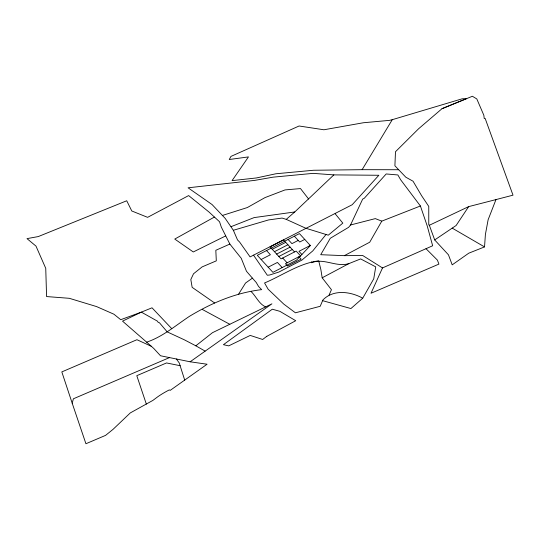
<?xml version="1.0" encoding="UTF-8"?>
<svg xmlns="http://www.w3.org/2000/svg" width="540" height="540" viewBox="0 0 540 540"><rect width="100%" height="100%" fill="white"/><g stroke="black" fill="none" stroke-linecap="round" stroke-linejoin="round"><path stroke-width="0.81" d="M484.535 246.915L485.399 234.482L488.126 219.74L495.97 199.591L513 195.169L485.15 118.415L484.245 118.55L483.833 115.236L476.813 98.948L472.399 96.262L442.01 108.689L418.608 128.756L395.483 151.74L394.902 165.78L405.803 177.194L413.053 181.217L421.605 195.703L428.76 206.401L428.767 224.795L429.34 225.268L434.7 239.935L448.47 254.84L452.196 264.85L468.754 253.193L484.535 246.915L452.203 228.123L434.7 239.935M329.069 295.097L331.445 289.71L322.184 277.803L320.855 269.541L318.701 260.867C299.464 263.129 282.177 275.603 264.546 282.974L268.137 289.211L283.73 304.06L295.427 312.809L320.207 306.288L322.9 299.984C333.349 289.123 350.636 291.465 362.725 298.202L373.734 278.849L375.732 266.868L360.652 258.916L348.806 263.642L322.184 277.803M382.495 267.935L362.657 255.474L344.318 255.67L320.72 254.704L330.291 238.282L348.638 227.313L350.534 224.991L362.678 199.091L364.257 198.288L386.188 173.961L397.865 174.953L400.667 179.8L420.41 205.99L427.241 226.01L432.655 245.768L382.495 267.935L371.027 293.254L438.912 264.107L437.427 260.132L426.013 248.704M420.41 205.99L381.78 221.137L369.718 242.217L344.318 255.67M392.269 119.684L389.509 120.366L363.413 122.749L323.926 129.775L299.086 125.996L230.972 156.398L229.25 159.516L248.461 156.904L232.072 180.63L256.426 177.95L275.859 173.779L313.49 170.255L362.111 169.681L392.269 119.684L462.159 98.806L466.722 98.591L442.01 108.689M238.403 294.442L245.552 283.021L252.416 278.147L256.25 282.508L258.538 286.436L261.657 289.636C235.71 292.7 211.613 302.933 189.392 316.373C175.541 325.573 162.662 336.757 146.664 342.164L122.526 321.138L141.345 312.134L152.017 307.807L171.72 328.624M495.97 199.591L468.646 206.624L456.138 225.484L452.203 228.123M326.018 234.488L312.775 250.911L301.954 260.057L278.91 272.045L269.622 275.009L267.32 275.245L253.523 255.15M233.347 230.283L268.569 219.935L282.049 218.066L286.247 219.362L294.759 211.964L333.855 174.886L378.844 175.271L352.195 204.734L250.094 256.912L239.625 242.069L237.539 239.963L233.347 230.283L225.214 218.417L212.072 204.552L188.075 187.805L254.678 180.387L273.078 177.16L313.065 173.367L333.855 174.886M362.725 298.202L350.912 308.549L322.603 300.665M252.416 278.147L246.47 271.249L241.232 258.269L229.865 244.067L221.326 227.117L219.544 221.758L209.034 212.058L188.642 195.575L147.609 217.343L131.774 210.971L126.731 200.765L38.266 236.574L27 238.626L35.991 246.119L45.745 268.333L46.582 296.561L69.323 298.31L96.586 306.585L113.933 314.219L120.731 319.7L141.345 312.134L157.498 321.185L158.044 322.191L159.469 322.805L167.218 331.884L184.309 339.795L195.824 345.809L212.456 332.701L271.917 303.838L190.127 361.793L160.515 355.765L153.752 348.449L146.664 342.164M214.346 217.094L174.757 239.065L193.286 251.964L225.626 235.94M190.127 361.793L207.083 364.223L170.262 390.339L169.276 389.921L168.372 390.38A45.657 18.644 -24.1 0 0 158.18 396.468L152.82 400.444L130.295 412.918L113.036 429.354L105.59 435.368L85.928 443.738L72.191 403.184M272.241 249.291L285.707 242.345M274.442 251.687L287.908 244.742M261.144 259.517L270.392 254.752L266.537 250.553M298.215 240.401L291.931 243.641L288.083 239.443M304.756 239.416L299.707 242.021L294.368 236.203M276.642 254.084L290.108 247.144M278.843 256.487L292.309 249.541M268.184 267.192L277.432 262.426L282.157 267.584M310.311 245.471L298.971 251.316L301.887 254.495M429.34 225.268L468.646 206.624M229.865 244.067L215.818 250.297L216.31 260.854L202.129 266.895L193.536 273.767L190.816 279.518L192.152 287.334L214.616 302.974M169.493 357.595L73.413 398.783L72.191 403.184L61.823 371.912L136.931 339.714L151.301 346.282M231.12 226.651L254.131 217.593L294.759 211.964M222.325 215.48L247.334 207.549L264.978 197.613L285.019 189.925L300.503 188.575L308.603 199.004M350.534 224.991L375.314 218.612L381.78 221.137M348.806 263.642C336.224 267.543 323.737 257.627 311.573 262.744L311.31 261.913M362.111 169.681L398.689 169.736M180.171 365.715L166.523 362.941L136.789 375.685L146.347 404.109M265.646 306.889C259.011 303.966 256.149 296.42 251.168 291.593M286.247 219.362L305.748 228.218L328.273 235.184L342.826 223.121L335.185 213.786M202.379 309.474L229.824 324.31M195.824 345.809L205.119 351.108M176.418 359.006L179.233 362.941L184.707 380.093M294.509 251.937L283.507 239.942L270.041 246.888L281.043 258.883L296.183 251.073L300.584 255.872L285.444 263.682L287.644 266.078L301.111 259.139L298.91 256.736M282.717 258.019L287.118 262.818M310.379 245.545L296.494 260.192L272.916 272.349L257.297 255.319L299.416 233.597L310.379 245.545M266.814 336.319L262.649 339.471L250.229 335.421L228.697 345.877L223.425 344.682L272.315 309.211L279.835 311.31L295.724 320.713L266.814 336.319"/></g></svg>
